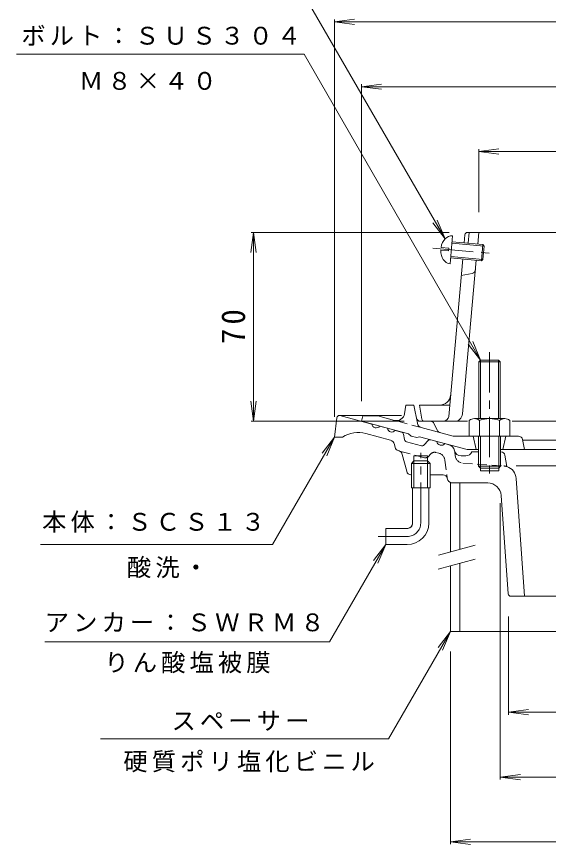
# Model space of a CAD drawing. Units: millimetres, scale not verified. Extents: x -273 to 223, y -346 to 324.
# Drawn here: x -250.8 to -53.6, y -209.3 to 97.5 of the extents above; entities that cross this region are included whole.
import ezdxf

# ---------------------------------------------------------------- set-up
doc = ezdxf.new("R2010")
doc.units = ezdxf.units.MM
doc.header["$LTSCALE"] = 3
doc.linetypes.add('CHAIN1', pattern=[8, 5, -1, 1, -1])
doc.linetypes.add('DASHED1', pattern=[1.8, 1.2, -0.6])
for name, color, linetype, lineweight in [('0-0_通り芯', 3, 'Continuous', 9), ('0-1_躯体', 2, 'Continuous', 9), ('0-2_仕上', 6, 'Continuous', 9), ('0-3_建具', 4, 'Continuous', 9), ('0-4_その他', 7, 'Continuous', 9), ('0-5_寸法', 7, 'Continuous', 9)]:
    doc.layers.add(name, color=color, linetype=linetype, lineweight=lineweight)
doc.styles.add('ＭＳ ゴシック', font='')
doc.styles.get('ＭＳ ゴシック').set_extended_font_data('MS Gothic')

msp = doc.modelspace()

# ---------------------------------------------------------------- linework, layer by layer
at = {"layer": '0-0_通り芯'}
for p, q in [((-132.07, -51.244), (-132.96, -58.368)), ((-108.1, -50.368), (-131.077, -50.368)), ((-130.96, -50.368), (-119.104, -53.545)), ((-116.207, -54.321), (-113.309, -55.098)), ((-112.13, -59.555), (-121.318, -57.093)), ((-108.11, -56.491), (-110.411, -55.874)), ((-106.965, -59.331), (-107.389, -57.256)), ((-132.96, -58.368), (-129.96, -58.368)), ((-110.689, -61.086), (-110.45, -62.252)), ((-100.676, -61.589), (-106.244, -60.097)), ((-98.264, -59.701), (-99.669, -61.286)), ((-97.257, -59.399), (-94.956, -60.015)), ((-90.561, -61.193), (-92.058, -60.792)), ((-108.94, -63.515), (-109.369, -63.401)), ((-79.537, -63.868), (-81.96, -63.868)), ((-78.86, -63.868), (-78.86, -70.868)), ((-72.06, -63.868), (-72.06, -70.868)), ((-71.213, -63.868), (-71.384, -63.868)), ((-106.119, -71.048), (-107.839, -64.785)), ((-103.51, -67.225), (-104.41, -68.125)), ((-103.51, -77.225), (-103.51, -65.368)), ((-103.51, -65.368), (-98.41, -65.368)), ((-98.41, -67.225), (-103.51, -67.225)), ((-98.41, -65.368), (-98.41, -77.225)), ((-98.41, -67.225), (-97.51, -68.125)), ((-84.251, -65.368), (-85.975, -65.368)), ((-69.737, -65.101), (-68.976, -69.308)), ((-104.41, -68.125), (-97.51, -68.125)), ((-104.41, -77.225), (-104.41, -68.125)), ((-97.51, -68.125), (-97.51, -77.225)), ((-0.356, -69.065), (-65.564, -69.065)), ((-104.41, -72.368), (-104.63, -72.368)), ((-92.656, -72.368), (-97.51, -72.368)), ((-72.06, -70.868), (-78.86, -70.868)), ((-89.191, -75.368), (-76.116, -75.368)), ((-65.564, -73.697), (-62.445, -117.368)), ((-104.41, -77.225), (-97.51, -77.225)), ((-103.96, -90.225), (-103.96, -77.225)), ((-97.96, -90.225), (-97.96, -77.225)), ((-68.526, -116.44), (-71.128, -80.012)), ((-105.96, -92.225), (-113.96, -92.225)), ((-113.96, -98.225), (-113.96, -92.225)), ((-105.96, -98.225), (-113.96, -98.225)), ((1.609, -117.368), (-67.529, -117.368))]:
    msp.add_line(p, q, dxfattribs=at)
at = {"layer": '0-0_通り芯', "linetype": 'DASHED1'}
for p, q in [((-99.622, -66.012), (-108.94, -63.515)), ((-94.202, -64.359), (-95.307, -64.062)), ((-88.157, -65.377), (-88.36, -63.725)), ((-97.322, -64.667), (-98.112, -65.558)), ((-92.001, -66.891), (-91.176, -73.612)), ((-85.389, -68.004), (-70.203, -69.065))]:
    msp.add_line(p, q, dxfattribs=at)
at = {"layer": '0-0_通り芯', "linetype": 'CHAIN1'}
for p, q in [((-100.96, -90.225), (-100.96, -64.192)), ((-116.74, -95.225), (-105.96, -95.225))]:
    msp.add_line(p, q, dxfattribs=at)
at = {"layer": '0-0_通り芯'}
for centre, radius, start, end in [((-131.077, -51.368), 1, 90, 172.87474), ((-117.494, -53.329), 1.625, 187.62059, 322.3797), ((-111.698, -54.882), 1.625, 187.62059, 322.3797), ((-124.165, -67.718), 11, 74.99997, 121.79005), ((-108.369, -57.457), 1, 11.56538, 75.0005), ((-112.648, -61.487), 2, 11.56517, 75.0005), ((-105.985, -59.131), 1, 191.56642, 255.0005), ((-100.417, -60.623), 1, 255.0005, 318.43578), ((-97.516, -60.365), 1, 75.00078, 138.43498), ((-93.346, -59.8), 1.625, 187.61911, 322.38022), ((-91.337, -64.091), 3, 12.84489, 74.99982), ((-108.98, -61.952), 1.5, 191.56601, 254.99991), ((-109.328, -64.964), 1.5, 6.87408, 74.99973), ((-85.975, -62.868), 2.5, 192.84514, 270), ((-84.251, -62.868), 2.5, 270, 336.42181), ((-71.213, -65.368), 1.5, 10.25082, 90), ((-70.551, -74.053), 5, 4.08559, 71.63829), ((-104.63, -70.868), 1.5, 186.87408, 270), ((-92.656, -73.868), 1.5, 7.00041, 90), ((-89.191, -73.368), 2, 186.99998, 270), ((-76.116, -80.368), 5, 4.08557, 90), ((-105.96, -90.225), 2, 270, 0), ((-105.96, -90.225), 8, 270, 0), ((-67.529, -116.368), 1, 184.08383, 270)]:
    msp.add_arc(centre, radius, start, end, dxfattribs=at)
at = {"layer": '0-0_通り芯', "linetype": 'DASHED1'}
for centre, radius, start, end in [((-95.825, -65.994), 2, 75.0005, 138.43507), ((-94.979, -67.256), 3, 7.00008, 74.99982), ((-91.337, -64.091), 3, 7.00008, 12.84489), ((-99.234, -64.563), 1.5, 254.99991, 318.43504), ((-85.179, -65.011), 3, 187.00075, 265.99998), ((-70.551, -74.053), 5, 71.63829, 86.00006)]:
    msp.add_arc(centre, radius, start, end, dxfattribs=at)
at = {"layer": '0-0_通り芯', "linetype": 'CHAIN1'}
for radius in [2, 5]:
    msp.add_arc((-105.96, -90.225), radius, 270, 0, dxfattribs=at)
at = {"layer": '0-1_躯体', "color": 4, "linetype": 'CHAIN1'}
msp.add_line((-75.46, -26.868), (-75.46, -72.868), dxfattribs=at)
at = {"layer": '0-1_躯体', "color": 4}
for p, q in [((-79.46, -51.512), (-79.46, -30.545)), ((-78.784, -51.512), (-78.784, -29.868)), ((-72.137, -51.512), (-72.137, -29.868)), ((-71.46, -51.512), (-71.46, -30.545)), ((-81.084, -51.512), (-69.836, -51.512)), ((-82.96, -52.234), (-82.96, -58.012)), ((-79.207, -52.234), (-79.207, -58.012)), ((-71.713, -52.234), (-71.713, -58.012)), ((-67.96, -52.234), (-67.96, -58.012)), ((-82.96, -58.012), (-67.96, -58.012)), ((-79.537, -58.012), (-79.537, -69.192)), ((-78.86, -58.012), (-78.86, -69.868)), ((-72.06, -58.012), (-72.06, -69.868)), ((-71.384, -58.012), (-71.384, -69.192))]:
    msp.add_line(p, q, dxfattribs=at)
at = {"layer": '0-1_躯体'}
for p, q in [((-106.953, -49.731), (-106.46, -46.512)), ((-103.46, -46.512), (-106.46, -46.512)), ((-103.46, -46.512), (-102.192, -53.278)), ((-122.96, -52.512), (-122.46, -50.512)), ((-116.901, -50.512), (-122.46, -50.512)), ((-110.695, -52.175), (-116.901, -50.512)), ((-101.091, -52.512), (-97.388, -52.512)), ((-88.91, -58.012), (-100.744, -54.841)), ((-94.762, -55.92), (-96.046, -53.343)), ((-102.46, -58.522), (-101.46, -58.273)), ((-83.773, -63.012), (-101.46, -58.273)), ((-64.69, -58.012), (-88.91, -58.012)), ((-81.46, -58.012), (-80.46, -63.012)), ((-69.46, -58.012), (-70.46, -63.012)), ((-63.219, -59.218), (-62.46, -63.012)), ((-63.16, -59.512), (17.392, -59.512)), ((-79.537, -63.012), (-83.773, -63.012)), ((17.853, -63.012), (-71.384, -63.012))]:
    msp.add_line(p, q, dxfattribs=at)
at = {"layer": '0-1_躯体', "linetype": 'DASHED1'}
msp.add_line((-100.744, -54.841), (-110.695, -52.175), dxfattribs=at)
at = {"layer": '0-1_躯体', "color": 4}
for points in [[(-71.46, -30.545), (-79.46, -30.545), (-78.784, -29.868), (-72.137, -29.868)], [(-71.384, -69.192), (-79.537, -69.192), (-78.86, -69.868), (-72.06, -69.868)]]:
    msp.add_lwpolyline(points, close=True, dxfattribs=at)
at = {"layer": '0-1_躯体'}
msp.add_lwpolyline([(-102.46, -58.522), (-104.46, -57.986), (-105.46, -57.201), (-122.96, -52.512)], dxfattribs=at)
for centre, radius, start, end in [((-109.919, -49.277), 3, 254.99973, 351.29286), ((-101.091, -51.012), 1.5, 190.61534, 270), ((-100.226, -52.909), 2, 190.61488, 255.0005), ((-97.388, -54.012), 1.5, 26.49033, 90), ((-93.419, -55.251), 1.5, 206.49033, 254.99988), ((-64.69, -59.512), 1.5, 11.31021, 90)]:
    msp.add_arc(centre, radius, start, end, dxfattribs=at)
at = {"layer": '0-1_躯体', "color": 4}
for centre, radius, start, end in [((-81.084, -54.312), 2.8, 47.92557, 132.07463), ((-75.46, -61.601), 10.089, 68.19786, 111.80214), ((-69.836, -54.312), 2.8, 47.92572, 132.07428)]:
    msp.add_arc(centre, radius, start, end, dxfattribs=at)
at = {"layer": '0-2_仕上', "color": 4}
for p, q in [((-90.1, 5.799), (-89.149, 16.256)), ((-89.398, 13.517), (-77.447, 12.431)), ((-89.353, 14.015), (-77.9, 12.974)), ((-78.443, 6.999), (-77.9, 12.974)), ((-77.9, 12.974), (-77.447, 12.431)), ((-77.9, 7.451), (-77.447, 12.431)), ((-93.536, 10.881), (-90.666, 10.62)), ((-93.445, 11.877), (-90.575, 11.616)), ((-90.666, 10.62), (-90.575, 11.616)), ((-89.896, 8.04), (-78.443, 6.999)), ((-89.851, 8.538), (-77.9, 7.451)), ((-78.443, 6.999), (-77.9, 7.451))]:
    msp.add_line(p, q, dxfattribs=at)
at = {"layer": '0-2_仕上'}
for p, q in [((-84.828, 13.604), (-84.561, 16.577)), ((-83.565, 17.488), (-32.96, 17.488)), ((-82.974, 17.488), (-83.334, 13.468)), ((-79.848, 13.151), (-79.46, 17.488)), ((-90.584, -50.69), (-85.363, 7.628)), ((-85.483, -49.779), (-80.383, 7.175)), ((-81.908, 2.272), (-85.912, 1.488)), ((-90.21, -46.512), (-101.46, -46.512)), ((-100.599, -51.676), (-101.46, -46.512)), ((-99.613, -52.512), (-83.622, -52.512)), ((-67.064, -52.512), (-32.96, -52.512))]:
    msp.add_line(p, q, dxfattribs=at)
at = {"layer": '0-2_仕上', "color": 4, "linetype": 'CHAIN1'}
msp.add_line((-96.495, 11.652), (-74.033, 9.61), dxfattribs=at)
at = {"layer": '0-2_仕上'}
for centre, radius, start, end in [((-83.565, 16.488), 1, 90, 174.88318), ((-82.196, 3.744), 1.5, 281.07399, 354.88358), ((-93.868, -42.512), 4, 270, 354.88351), ((-99.613, -51.512), 1, 189.46167, 270), ((-92.576, -50.512), 2, 270, 354.88403), ((-88.47, -49.512), 3, 270, 354.88374)]:
    msp.add_arc(centre, radius, start, end, dxfattribs=at)
at = {"layer": '0-2_仕上', "color": 4}
for start_param, end_param in [(6.2831853, 7.7585936), (1.6661844, 3.1415927)]:
    msp.add_ellipse((-89.625, 11.027), major_axis=(0.475, 5.228), ratio=0.7428, start_param=start_param, end_param=end_param, dxfattribs=at)
at = {"layer": '0-3_建具'}
for p, q in [((-86.46, -75.368), (-89.96, -75.368)), ((-89.96, -100.949), (-89.96, -75.368)), ((-86.46, -100.011), (-86.46, -75.368)), ((-89.96, -130.368), (-89.96, -106.125)), ((-86.46, -130.368), (-86.46, -105.188)), ((-89.96, -130.368), (24.04, -130.368))]:
    msp.add_line(p, q, dxfattribs=at)
at = {"layer": '0-3_建具', "color": 7}
for p, q in [((-94.332, -102.121), (-80.792, -98.492)), ((-94.435, -107.324), (-80.742, -103.655))]:
    msp.add_line(p, q, dxfattribs=at)
at = {"layer": '0-4_その他'}
for p, q in [((-132.96, 95.488), (-125.524, 96.467)), ((-132.96, -50.868), (-132.96, 96.388)), ((-132.96, 95.488), (67.04, 95.488)), ((-132.96, 95.488), (-125.524, 94.509)), ((-122.96, 71.488), (-115.524, 72.467)), ((-122.96, -45.012), (-122.96, 72.388)), ((-122.96, 71.488), (57.04, 71.488)), ((-122.96, 71.488), (-115.524, 70.509)), ((-79.46, 47.488), (-72.024, 48.467)), ((-79.46, 24.988), (-79.46, 48.388)), ((-79.46, 47.488), (13.54, 47.488)), ((-79.46, 47.488), (-72.024, 46.509)), ((-162.96, 17.488), (-163.939, 10.052)), ((-90.474, 17.488), (-163.86, 17.488)), ((-162.96, -52.512), (-162.96, 17.488)), ((-162.96, 17.488), (-161.981, 10.052)), ((-162.96, -52.512), (-163.939, -45.076)), ((-162.96, -52.512), (-161.981, -45.076)), ((-107.113, -52.512), (-163.86, -52.512)), ((-71.46, -82.868), (-71.46, -185.268)), ((-68.46, -124.868), (-68.46, -161.268)), ((-89.96, -137.868), (-89.96, -209.268)), ((-68.46, -160.368), (-61.024, -159.389)), ((-68.46, -160.368), (2.54, -160.368)), ((-68.46, -160.368), (-61.024, -161.347)), ((-71.46, -184.368), (-64.024, -183.389)), ((-71.46, -184.368), (5.54, -184.368)), ((-71.46, -184.368), (-64.024, -185.347)), ((-89.96, -208.368), (-82.524, -207.389)), ((-89.96, -208.368), (24.04, -208.368)), ((-89.96, -208.368), (-82.524, -209.347))]:
    msp.add_line(p, q, dxfattribs=at)
at = {"layer": '0-5_寸法'}
for p, q in [((-91.954, 15.062), (-152.244, 119.488)), ((-144.23, 83.488), (-250.819, 83.488)), ((-78.784, -29.868), (-144.23, 83.488)), ((-91.954, 15.062), (-94.824, 21.991)), ((-91.954, 15.062), (-96.52, 21.012)), ((-78.784, -29.868), (-83.349, -23.918)), ((-78.784, -29.868), (-81.654, -22.939)), ((-132.96, -58.368), (-155.971, -98.225)), ((-132.96, -58.368), (-137.526, -64.318)), ((-132.96, -58.368), (-135.83, -65.297)), ((-155.971, -98.225), (-241.907, -98.225)), ((-113.96, -98.225), (-134.745, -134.225)), ((-113.96, -98.225), (-118.526, -104.175)), ((-113.96, -98.225), (-116.83, -105.154)), ((-89.96, -130.368), (-112.971, -170.225)), ((-89.96, -130.368), (-94.526, -136.318)), ((-89.96, -130.368), (-92.83, -137.297)), ((-134.745, -134.225), (-240.287, -134.225)), ((-112.971, -170.225), (-219.674, -170.225))]:
    msp.add_line(p, q, dxfattribs=at)

# ---------------------------------------------------------------- texts
at = {"layer": '0-4_その他', "color": 2, "insert": (-165.96, -23.887), "char_height": 8.798, "attachment_point": 7, "rotation": 90, "style": 'ＭＳ ゴシック'}
msp.add_mtext('\\T1.27;\\W0.95;70', dxfattribs=at)
at = {"layer": '0-5_寸法', "char_height": 6.598, "attachment_point": 7, "style": 'ＭＳ ゴシック'}
for s, insert in [('\\T1.17;ボルト：ＳＵＳ３０４', (-249.038, 86.695)), ('\\T1.17;Ｍ８×４０', (-227.674, 70.227)), ('\\T1.17;本体：ＳＣＳ１３', (-241.325, -93.795)), ('\\T1.17;酸洗・', (-209.881, -110.681)), ('\\T1.17;アンカー：ＳＷＲＭ８', (-240.354, -130.679)), ('\\T1.17;りん酸塩被膜', (-218.266, -145.943)), ('\\T1.17;スペーサー', (-193.354, -167.235)), ('\\T1.17;硬質ポリ塩化ビニル', (-211.228, -182.625))]:
    msp.add_mtext(s, dxfattribs=dict(at, insert=insert))

doc.saveas('drawing.dxf')
